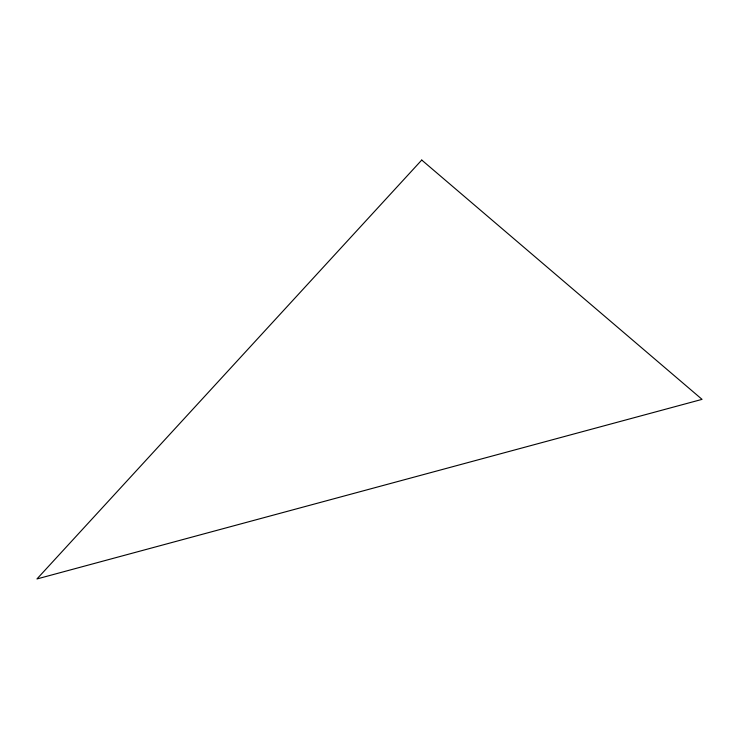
<?xml version="1.0" encoding="UTF-8"?>
<svg xmlns="http://www.w3.org/2000/svg" width="739" height="739" viewBox="0 0 739 739"><rect width="100%" height="100%" fill="white"/><g stroke="black" fill="none" stroke-linecap="round" stroke-linejoin="round"><path stroke-width="1.11" d="M421.738 160.049L36.95 578.951L702.05 399.365L421.738 160.049"/></g></svg>
